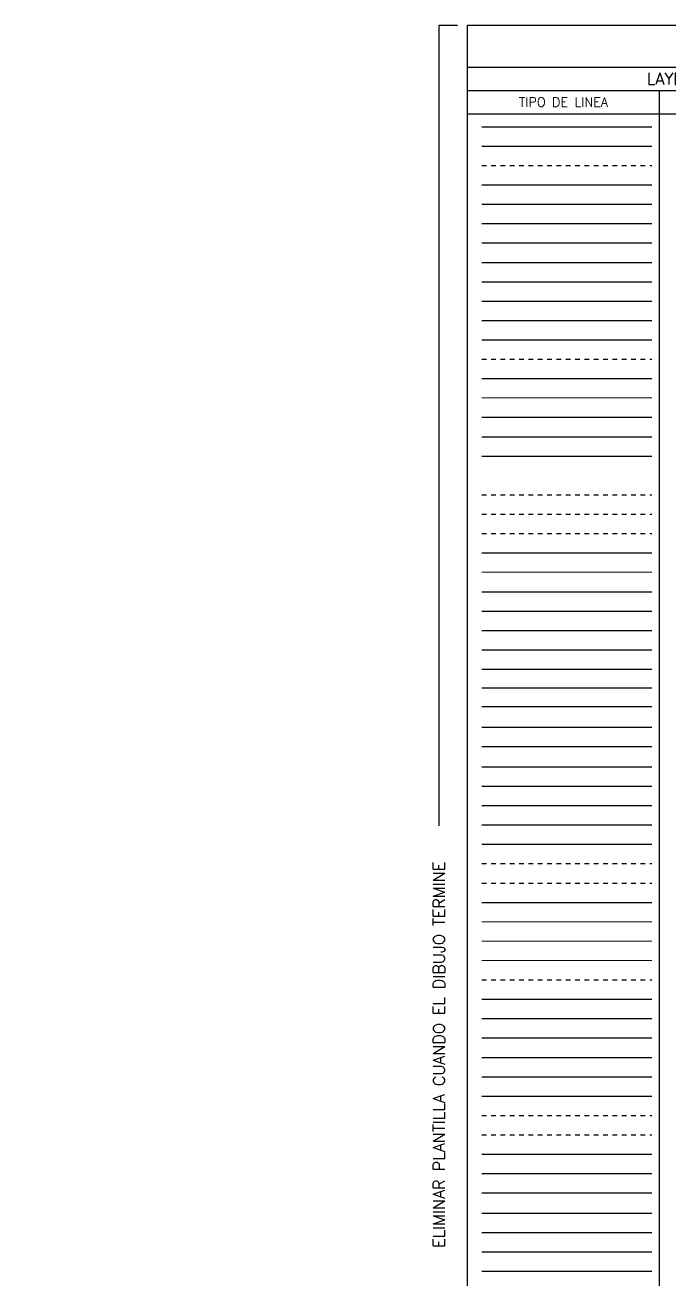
# Model space of a CAD drawing. Header units: millimetres. Extents: x -40 to 125, y -10 to 43.
# Drawn here: x -9.48 to 4.32, y 15.92 to 42.78 of the extents above; entities that cross this region are included whole.
import ezdxf
from ezdxf import colors
from ezdxf.entities.mleader import LeaderData, LeaderLine
from ezdxf.math import Vec2, Vec3

# ---------------------------------------------------------------- set-up
doc = ezdxf.new("R2010")
doc.units = ezdxf.units.MM
doc.header["$LTSCALE"] = 0.01
for name, pattern in [('DASHDOT', [1, 0.5, -0.25, 0, -0.25]), ('DASHED2', [0.375, 0.25, -0.125]), ('DOT', [6.35, 0, -6.35])]:
    doc.linetypes.add(name, pattern=pattern)
for name, color, linetype in [('FC_AUXILIARES', 1, 'Continuous'), ('FC_BORDE COLUMNA', 6, 'DASHED2'), ('FC_BORDE LOSA', 4, 'Continuous'), ('FC_BORDE MATACHO', 5, 'Continuous'), ('FC_BORDE VIGA', 4, 'Continuous'), ('FC_BORDES', 4, 'Continuous'), ('FC_CAMPANAS', 3, 'DASHED2'), ('FC_CIRCULO DE EJES', 3, 'Continuous'), ('FC_COTAS', 1, 'Continuous'), ('FC_COTAS @ 50', 1, 'Continuous'), ('FC_COTAS EJES', 1, 'Continuous'), ('FC_DADOS', 5, 'Continuous'), ('FC_DENTELLON', 3, 'DASHED2'), ('FC_DETALLES', 5, 'DOT'), ('FC_EJES', 1, 'DASHDOT'), ('FC_EPOXICO', 12, 'Continuous'), ('FC_ESTRIBOS', 3, 'Continuous'), ('FC_GANCHOS', 4, 'Continuous'), ('FC_HATCH 251', 251, 'Continuous'), ('FC_HATCH 252', 252, 'Continuous'), ('FC_HATCH 253', 253, 'Continuous'), ('FC_HATCH 254', 254, 'Continuous'), ('FC_HATCH 255', 255, 'Continuous'), ('FC_HATCH AJUSTE MUROS', 253, 'Continuous'), ('FC_HATCH COLUMNAS', 253, 'Continuous'), ('FC_HATCH MUROS', 253, 'Continuous'), ('FC_HATCH ZAPATAS', 254, 'Continuous'), ('FC_LINEA CORTE', 1, 'Continuous'), ('FC_MALLA', 3, 'DASHED2'), ('FC_MENSULA PLANTA', 6, 'DASHED2'), ('FC_MODULACION', 6, 'Continuous'), ('FC_MURO NO ESTRUCTURAL', 6, 'DASHED2'), ('FC_MUROS', 7, 'Continuous'), ('FC_NERVIOS', 3, 'Continuous'), ('FC_NUMERO', 11, 'Continuous'), ('FC_PEDESTAL', 4, 'Continuous'), ('FC_PILAS', 5, 'Continuous'), ('FC_PILOTES', 150, 'Continuous'), ('FC_PROYECCION', 6, 'DASHED2'), ('FC_PROYECCION MUROS', 2, 'DASHED2'), ('FC_R-100', 12, 'Continuous'), ('FC_R-140', 2, 'Continuous'), ('FC_R-175', 5, 'Continuous'), ('FC_R-200', 5, 'Continuous'), ('FC_R-60', 11, 'Continuous'), ('FC_R-80', 11, 'Continuous'), ('FC_REFUERZO', 5, 'Continuous')]:
    doc.layers.add(name, color=color, linetype=linetype)
for name, color, linetype, plot in [('FC_BORDE ALZADO MURO', 230, 'Continuous', False), ('FC_BORDE MUROS', 250, 'Continuous', False), ('FC_BORDE SECCION MURO', 230, 'Continuous', False), ('FC_CAJON COLUMNAS', 230, 'Continuous', False), ('FC_CAJON MUROS', 230, 'Continuous', False), ('FC_CAJON VIGAS', 230, 'Continuous', False), ('FC_HOJA', 230, 'Continuous', False), ('FC_HOJA LAYOUT', 230, 'Continuous', False), ('FC_TEXTO NO IMPRIMIR', 252, 'Continuous', False)]:
    doc.layers.add(name, color=color, linetype=linetype, plot=plot)
for name, color, linetype, lineweight in [('FC_COLUMNAS', 5, 'Continuous', 15), ('FC_ESCALERAS', 253, 'Continuous', 18), ('FC_MURO CONCRETO', 7, 'Continuous', 0), ('FC_MURO CONTENCION', 7, 'Continuous', 15), ('FC_MURO MAMPOSTERIA', 4, 'Continuous', 0)]:
    doc.layers.add(name, color=color, linetype=linetype, lineweight=lineweight)
doc.styles.add('FC_TEXT1', font='romans.shx')

msp = doc.modelspace()

# ---------------------------------------------------------------- linework, layer by layer
at = {"layer": 'FC_AUXILIARES'}
msp.add_lwpolyline([(0.308, 40.604), (3.95, 40.604)], dxfattribs=at)
at = {"layer": 'FC_BORDE ALZADO MURO'}
msp.add_lwpolyline([(0.308, 40.189), (3.95, 40.189)], dxfattribs=at)
at = {"layer": 'FC_BORDE COLUMNA', "ltscale": 0.6}
msp.add_lwpolyline([(0.308, 39.774), (3.95, 39.774)], dxfattribs=at)
at = {"layer": 'FC_BORDE LOSA'}
msp.add_lwpolyline([(0.308, 39.359), (3.95, 39.359)], dxfattribs=at)
at = {"layer": 'FC_BORDE MATACHO'}
msp.add_lwpolyline([(0.308, 38.944), (3.95, 38.944)], dxfattribs=at)
at = {"layer": 'FC_BORDE MUROS'}
msp.add_lwpolyline([(0.308, 38.529), (3.95, 38.529)], dxfattribs=at)
at = {"layer": 'FC_BORDE SECCION MURO'}
msp.add_lwpolyline([(0.308, 38.114), (3.95, 38.114)], dxfattribs=at)
at = {"layer": 'FC_BORDE VIGA'}
msp.add_lwpolyline([(0.308, 37.699), (3.95, 37.699)], dxfattribs=at)
at = {"layer": 'FC_BORDES', "ltscale": 1.5}
msp.add_lwpolyline([(0, 42.782), (20.137, 42.782), (20.137, 0), (0, 0)], close=True, dxfattribs=at)
for points in [[(0, 41.882), (20.137, 41.882)], [(0, 41.382), (20.137, 41.382)], [(4.114, 10.969), (4.114, 41.382)], [(0, 40.882), (20.137, 40.882)]]:
    msp.add_lwpolyline(points, dxfattribs=at)
at = {"layer": 'FC_BORDES'}
msp.add_lwpolyline([(0.308, 37.284), (3.95, 37.284)], dxfattribs=at)
at = {"layer": 'FC_CAJON COLUMNAS'}
msp.add_lwpolyline([(0.308, 36.869), (3.95, 36.869)], dxfattribs=at)
at = {"layer": 'FC_CAJON MUROS'}
msp.add_lwpolyline([(0.308, 36.454), (3.95, 36.454)], dxfattribs=at)
at = {"layer": 'FC_CAJON VIGAS'}
msp.add_lwpolyline([(0.308, 36.039), (3.95, 36.039)], dxfattribs=at)
at = {"layer": 'FC_CAMPANAS', "ltscale": 0.6}
msp.add_lwpolyline([(0.308, 35.624), (3.95, 35.624)], dxfattribs=at)
at = {"layer": 'FC_CIRCULO DE EJES'}
msp.add_lwpolyline([(0.308, 35.209), (3.95, 35.209)], dxfattribs=at)
at = {"layer": 'FC_COLUMNAS'}
msp.add_lwpolyline([(0.308, 34.794), (3.95, 34.794)], dxfattribs=at)
at = {"layer": 'FC_COTAS'}
msp.add_lwpolyline([(0.308, 34.379), (3.95, 34.379)], dxfattribs=at)
at = {"layer": 'FC_COTAS EJES'}
msp.add_lwpolyline([(0.308, 33.964), (3.95, 33.964)], dxfattribs=at)
at = {"layer": 'FC_DADOS'}
msp.add_lwpolyline([(0.308, 33.549), (3.95, 33.549)], dxfattribs=at)
at = {"layer": 'FC_DENTELLON', "ltscale": 0.6}
msp.add_lwpolyline([(0.308, 32.719), (3.95, 32.719)], dxfattribs=at)
at = {"layer": 'FC_DETALLES', "ltscale": 0.03}
msp.add_lwpolyline([(0.308, 32.304), (3.95, 32.304)], dxfattribs=at)
at = {"layer": 'FC_EJES', "ltscale": 0.6}
msp.add_lwpolyline([(0.308, 31.889), (3.95, 31.889)], dxfattribs=at)
at = {"layer": 'FC_EPOXICO'}
msp.add_lwpolyline([(0.308, 31.474), (3.95, 31.474)], dxfattribs=at)
at = {"layer": 'FC_ESCALERAS'}
msp.add_lwpolyline([(0.308, 31.059), (3.95, 31.059)], dxfattribs=at)
at = {"layer": 'FC_ESTRIBOS'}
msp.add_lwpolyline([(0.308, 30.644), (3.95, 30.644)], dxfattribs=at)
at = {"layer": 'FC_GANCHOS'}
msp.add_lwpolyline([(0.308, 30.229), (3.95, 30.229)], dxfattribs=at)
at = {"layer": 'FC_HATCH 251'}
msp.add_lwpolyline([(0.308, 29.814), (3.95, 29.814)], dxfattribs=at)
at = {"layer": 'FC_HATCH 252'}
msp.add_lwpolyline([(0.308, 29.399), (3.95, 29.399)], dxfattribs=at)
at = {"layer": 'FC_HATCH 253'}
msp.add_lwpolyline([(0.308, 28.984), (3.95, 28.984)], dxfattribs=at)
at = {"layer": 'FC_HATCH 254'}
msp.add_lwpolyline([(0.308, 28.584), (3.95, 28.584)], dxfattribs=at)
at = {"layer": 'FC_HATCH 255'}
msp.add_lwpolyline([(0.308, 28.184), (3.95, 28.184)], dxfattribs=at)
at = {"layer": 'FC_HATCH AJUSTE MUROS'}
msp.add_lwpolyline([(0.308, 27.739), (3.95, 27.739)], dxfattribs=at)
at = {"layer": 'FC_HATCH COLUMNAS'}
msp.add_lwpolyline([(0.308, 27.324), (3.95, 27.324)], dxfattribs=at)
at = {"layer": 'FC_HATCH MUROS'}
msp.add_lwpolyline([(0.308, 26.894), (3.95, 26.894)], dxfattribs=at)
at = {"layer": 'FC_HATCH ZAPATAS'}
msp.add_lwpolyline([(0.308, 26.479), (3.95, 26.479)], dxfattribs=at)
at = {"layer": 'FC_HOJA'}
msp.add_lwpolyline([(0.308, 26.063), (3.95, 26.063)], dxfattribs=at)
at = {"layer": 'FC_HOJA LAYOUT'}
msp.add_lwpolyline([(0.308, 25.648), (3.95, 25.648)], dxfattribs=at)
at = {"layer": 'FC_LINEA CORTE'}
msp.add_lwpolyline([(0.308, 25.233), (3.95, 25.233)], dxfattribs=at)
at = {"layer": 'FC_MALLA', "ltscale": 0.6}
msp.add_lwpolyline([(0.308, 24.818), (3.95, 24.818)], dxfattribs=at)
at = {"layer": 'FC_MENSULA PLANTA', "ltscale": 0.6}
msp.add_lwpolyline([(0.308, 24.403), (3.95, 24.403)], dxfattribs=at)
at = {"layer": 'FC_MODULACION'}
msp.add_lwpolyline([(0.308, 23.988), (3.95, 23.988)], dxfattribs=at)
at = {"layer": 'FC_MURO CONCRETO'}
msp.add_lwpolyline([(0.308, 23.573), (3.95, 23.573)], dxfattribs=at)
at = {"layer": 'FC_MURO CONTENCION'}
msp.add_lwpolyline([(0.308, 23.158), (3.95, 23.158)], dxfattribs=at)
at = {"layer": 'FC_MURO MAMPOSTERIA'}
msp.add_lwpolyline([(0.308, 22.743), (3.95, 22.743)], dxfattribs=at)
at = {"layer": 'FC_MURO NO ESTRUCTURAL', "ltscale": 0.6}
msp.add_lwpolyline([(0.308, 22.328), (3.95, 22.328)], dxfattribs=at)
at = {"layer": 'FC_MUROS'}
msp.add_lwpolyline([(0.308, 21.913), (3.95, 21.913)], dxfattribs=at)
at = {"layer": 'FC_NERVIOS'}
msp.add_lwpolyline([(0.308, 21.498), (3.95, 21.498)], dxfattribs=at)
at = {"layer": 'FC_NUMERO'}
msp.add_lwpolyline([(0.308, 21.083), (3.95, 21.083)], dxfattribs=at)
at = {"layer": 'FC_PEDESTAL'}
msp.add_lwpolyline([(0.308, 20.668), (3.95, 20.668)], dxfattribs=at)
at = {"layer": 'FC_PILAS'}
msp.add_lwpolyline([(0.308, 20.253), (3.95, 20.253)], dxfattribs=at)
at = {"layer": 'FC_PILOTES'}
msp.add_lwpolyline([(0.308, 19.838), (3.95, 19.838)], dxfattribs=at)
at = {"layer": 'FC_PROYECCION', "ltscale": 0.6}
msp.add_lwpolyline([(0.308, 19.423), (3.95, 19.423)], dxfattribs=at)
at = {"layer": 'FC_PROYECCION MUROS', "ltscale": 0.6}
msp.add_lwpolyline([(0.308, 19.008), (3.95, 19.008)], dxfattribs=at)
at = {"layer": 'FC_R-100'}
msp.add_lwpolyline([(0.308, 17.763), (3.95, 17.763)], dxfattribs=at)
at = {"layer": 'FC_R-140'}
msp.add_lwpolyline([(0.308, 17.333), (3.95, 17.333)], dxfattribs=at)
at = {"layer": 'FC_R-175'}
msp.add_lwpolyline([(0.308, 16.918), (3.95, 16.918)], dxfattribs=at)
at = {"layer": 'FC_R-200'}
msp.add_lwpolyline([(0.308, 16.503), (3.95, 16.503)], dxfattribs=at)
at = {"layer": 'FC_R-60'}
msp.add_lwpolyline([(0.308, 18.593), (3.95, 18.593)], dxfattribs=at)
at = {"layer": 'FC_R-80'}
msp.add_lwpolyline([(0.308, 18.178), (3.95, 18.178)], dxfattribs=at)
at = {"layer": 'FC_REFUERZO'}
msp.add_lwpolyline([(0.308, 16.088), (3.95, 16.088)], dxfattribs=at)
at = {"layer": 'FC_TEXTO NO IMPRIMIR'}
msp.add_lwpolyline([(-0.609, 25.626), (-0.609, 42.782), (-0.214, 42.782)], dxfattribs=at)

# ---------------------------------------------------------------- texts
at = {"layer": 'FC_R-140', "insert": (4.688, 41.632), "char_height": 0.25, "attachment_point": 5, "style": 'FC_TEXT1'}
msp.add_mtext("LAYER F'C", dxfattribs=at)
at = {"layer": 'FC_R-80', "insert": (2.057, 41.132), "char_height": 0.2, "attachment_point": 5, "style": 'FC_TEXT1'}
msp.add_mtext('TIPO DE LINEA', dxfattribs=at)
at = {"layer": 'FC_TEXTO NO IMPRIMIR', "insert": (-0.609, 20.726), "char_height": 0.25, "width": 9.46679, "attachment_point": 5, "rotation": 90, "style": 'FC_TEXT1'}
msp.add_mtext('ELIMINAR PLANTILLA CUANDO EL DIBUJO TERMINE', dxfattribs=at)

# ---------------------------------------------------------------- leaders
at = {"layer": 'FC_COTAS @ 50', "ltscale": 0.9}
ml = msp.add_multileader_mtext('Standard', dxfattribs=at)
ml.set_content('\\pxi-4,l4,qr,t6;Ver detalle de macizo para viga VC-1 ^I', color=11, style='FC_TEXT1')
ml.set_leader_properties(color=256)
ml.build(insert=Vec2(0, 0))
ml.multileader.update_dxf_attribs({"text_left_attachment_type": 6, "text_right_attachment_type": 6, "dogleg_length": 0.008, "arrow_head_size": 0.1, "scale": 50})
ctx = ml.context
ctx.base_point, ctx.scale, ctx.char_height, ctx.arrow_head_size, ctx.landing_gap_size, ctx.plane_origin = Vec3(27.78, 36.042), 50, 0.1, 0.1, 0.05, Vec3(21.02, 34.31)
ctx.left_attachment, ctx.right_attachment, ctx.text_align_type = 6, 6, 2
notes = []
notes.append((ctx, [(0, (1, 1, 0), (27.482, 36.042), (1, 0), 0.299, [(0, [(27.264, 36.378)], 0, [])])]))
ctx.mtext.insert, ctx.mtext.width, ctx.mtext.alignment, ctx.mtext.flow_direction = Vec3(28.907, 36.142), 1.38203, 3, 5
for ctx, leaders in notes:
    for number, flags, end, landing, length, lines in leaders:
        leader = LeaderData()
        leader.index, (leader.has_last_leader_line, leader.has_dogleg_vector, leader.attachment_direction) = number, flags
        leader.last_leader_point, leader.dogleg_vector, leader.dogleg_length = Vec3(end), Vec3(landing), length
        for number, points, colour, breaks in lines:
            line = LeaderLine()
            line.index, line.vertices, line.color, line.breaks = number, Vec3.list(points), colors.encode_raw_color(colour), breaks
            leader.lines.append(line)
        ctx.leaders.append(leader)

doc.saveas('drawing.dxf')
